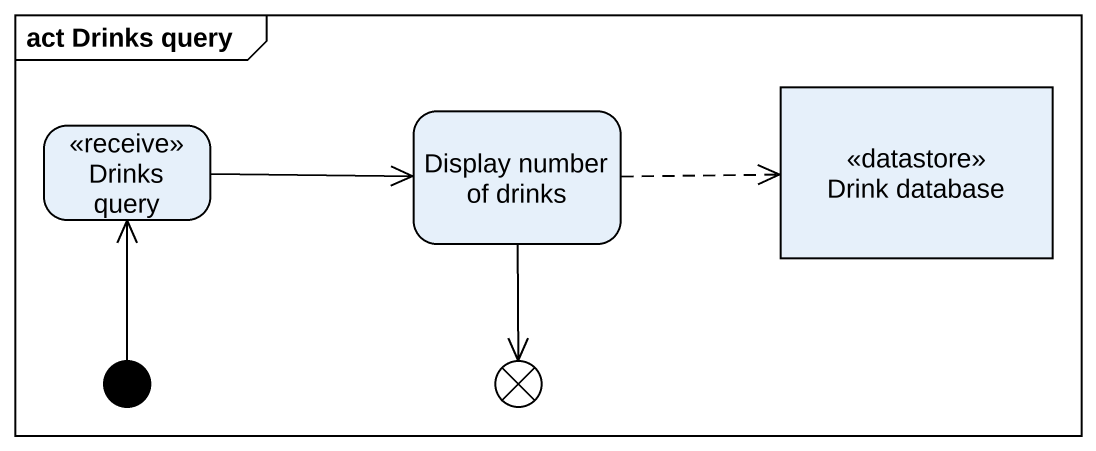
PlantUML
@startuml
mainframe act Drinks query
hide empty description
state "Drinks query" as Drinks_query <<receive>>
state "Display number of drinks" as Display_number_of_drinks
state "Drink database" as Drink_database <<datastore>>
state flowfinal1 <<end>>
[*] -up-> Drinks_query
Drinks_query -right-> Display_number_of_drinks
Display_number_of_drinks -right[dashed]-> Drink_database
Display_number_of_drinks --> flowfinal1
@enduml
